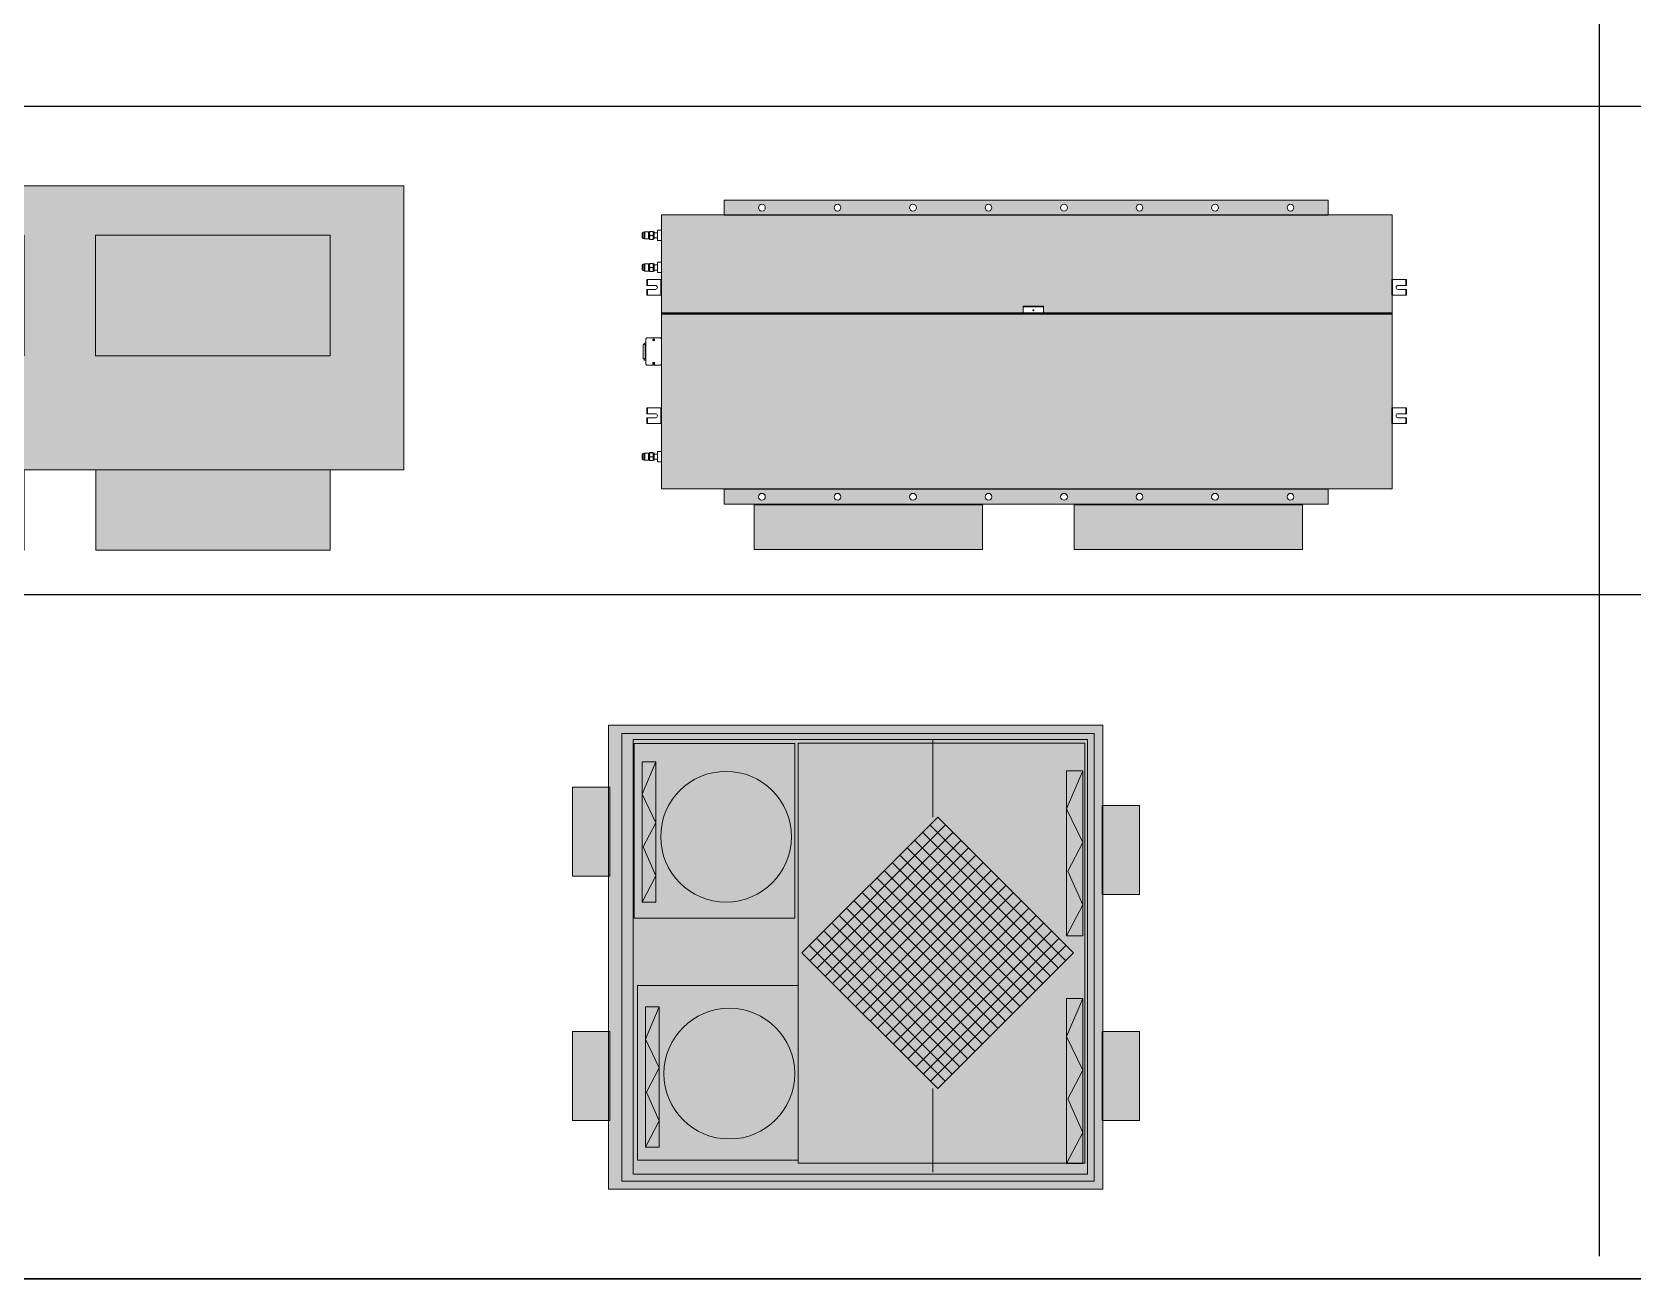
# Model space of a CAD drawing. Header units: metres. Extents: x -11 to 85, y -301 to 135.
# Drawn here: x 65.472 to 68.83, y 42.866 to 45.48 of the extents above; entities that cross this region are included whole.
import ezdxf

# ---------------------------------------------------------------- set-up
doc = ezdxf.new("R2010")
doc.units = ezdxf.units.M
doc.header["$LTSCALE"] = 0.036
for name, color, linetype, lineweight in [('axel', 170, 'Continuous', 0), ('fan enallaktis', 162, 'Continuous', 0), ('fan enallaktis hatch', 141, 'Continuous', 0), ('fan klima vrv kanalati', 170, 'Continuous', 0)]:
    doc.layers.add(name, color=color, linetype=linetype, lineweight=lineweight)
doc.layers.add('mihanologika text', color=20, linetype='Continuous')
doc.layers.add('SYMBOLA', color=160, linetype='Continuous')

# ---------------------------------------------------------------- blocks, each defined once
blk = doc.blocks.new('A$C5A126718')
at = {"layer": 'axel'}
for p, q in [((-0.0317, 0.0343), (-0.0317, 0.0321)), ((-0.0301, 0.0343), (-0.0317, 0.0343)), ((-0.0317, 0.0321), (-0.0317, 0.0236)), ((-0.0317, 0.0321), (-0.0301, 0.0321)), ((-0.0317, 0.0236), (-0.0301, 0.0236)), ((-0.0317, 0.0236), (-0.0317, 0.0214)), ((-0.0301, 0.0214), (-0.0317, 0.0214)), ((-0.0301, 0.0129), (-0.0317, 0.0129)), ((-0.0317, 0.0129), (-0.0317, 0.0107)), ((-0.0317, 0.0107), (-0.0301, 0.0107)), ((-0.0317, 0.0107), (-0.0317, 0.0021)), ((-0.0317, 0.0021), (-0.0301, 0.0021)), ((-0.0317, 0.0021), (-0.0317, 0)), ((-0.0301, 0), (-0.0317, 0)), ((-0.0012, 0.0343), (-0.0301, 0.0343)), ((-0.0301, 0.0343), (-0.0301, 0.0321)), ((-0.0301, 0.0321), (-0.0301, 0.0236)), ((-0.0301, 0.0236), (-0.0301, 0.0214)), ((-0.0301, 0.0214), (-0.0131, 0.0214)), ((-0.0301, 0.0129), (-0.0301, 0.0107)), ((-0.0131, 0.0129), (-0.0301, 0.0129)), ((-0.0301, 0.0107), (-0.0301, 0.0021)), ((-0.0301, 0.0021), (-0.0301, 0)), ((-0.0301, 0), (-0.0012, 0)), ((-0.0012, 0.0343), (0, 0.0343)), ((-0.0012, 0.0343), (-0.0012, 0.033)), ((-0.0012, 0.033), (-0.0012, 0.03)), ((-0.0012, 0.03), (-0.0012, 0.0271)), ((-0.0012, 0.0271), (0, 0.0271)), ((-0.0012, 0.027), (-0.0012, 0.0271)), ((-0.0012, 0.0073), (-0.0012, 0.027)), ((-0.0012, 0.0071), (-0.0012, 0.0073)), ((-0.0012, 0.0071), (0, 0.0071)), ((-0.0012, 0.0071), (-0.0012, 0.0043)), ((-0.0012, 0.0043), (-0.0012, 0.0013)), ((-0.0012, 0.0013), (-0.0012, 0)), ((-0.0012, 0), (0, 0)), ((0.0004, 0.0271), (0.0004, 0.0343)), ((0.0004, 0.0271), (0.0004, 0.0343)), ((0.0004, 0.0211), (0.0004, 0.0271)), ((0.0004, 0.0211), (0.0004, 0.0271)), ((0.0004, 0.0207), (0.0004, 0.0211)), ((0.0004, 0.0207), (0.0004, 0.0211)), ((0.0004, 0.0186), (0.0004, 0.0207)), ((0.0004, 0.0186), (0.0004, 0.0207)), ((0.0004, 0.0157), (0.0004, 0.0186)), ((0.0004, 0.0157), (0.0004, 0.0186)), ((0.0004, 0.0136), (0.0004, 0.0157)), ((0.0004, 0.0136), (0.0004, 0.0157)), ((0.0004, 0.0132), (0.0004, 0.0136)), ((0.0004, 0.0132), (0.0004, 0.0136)), ((0.0004, 0.0071), (0.0004, 0.0132)), ((0.0004, 0.0071), (0.0004, 0.0132)), ((0.0004, 0), (0.0004, 0.0071)), ((0.0004, 0), (0.0004, 0.0071))]:
    blk.add_line(p, q, dxfattribs=at)
blk.add_arc((-0.0131, 0.0171), 0.00429, 270, 90, dxfattribs=at)
blk = doc.blocks.new('A$C3A54651E')
at = {"layer": 'axel'}
for p, q in [((0.0091, 0.0228), (0, 0.0228)), ((0, 0.0228), (0, 0)), ((0.0091, 0), (0, 0)), ((0.0091, 0), (0.0091, 0.0228)), ((0.0091, 0.0171), (0.0162, 0.0171)), ((0.0091, 0.0057), (0.0162, 0.0057)), ((0.0162, 0.019), (0.0166, 0.0193)), ((0.0162, 0.0038), (0.0162, 0.019)), ((0.0162, 0.0038), (0.0166, 0.0035)), ((0.0166, 0.0035), (0.0166, 0.0193)), ((0.0166, 0.0193), (0.0184, 0.0193)), ((0.0166, 0.0035), (0.0184, 0.0035)), ((0.0184, 0.02), (0.0184, 0.0199)), ((0.0184, 0.02), (0.0184, 0.02)), ((0.0184, 0.0199), (0.0184, 0.0193)), ((0.0184, 0.0193), (0.0184, 0.0153)), ((0.0184, 0.0153), (0.0184, 0.0067)), ((0.0184, 0.0067), (0.0184, 0.0035)), ((0.0184, 0.0035), (0.0184, 0.0028)), ((0.0184, 0.0028), (0.0184, 0.0028)), ((0.0191, 0.0202), (0.0254, 0.0202)), ((0.0191, 0.0197), (0.0254, 0.0197)), ((0.0191, 0.0109), (0.0254, 0.0109)), ((0.0191, 0.0026), (0.0254, 0.0026)), ((0.0262, 0.0199), (0.0262, 0.02)), ((0.0262, 0.02), (0.0262, 0.02)), ((0.0262, 0.0182), (0.0262, 0.0199)), ((0.0262, 0.0153), (0.0262, 0.0182)), ((0.0262, 0.0182), (0.0284, 0.0182)), ((0.0262, 0.0067), (0.0262, 0.0153)), ((0.0262, 0.0046), (0.0262, 0.0067)), ((0.0262, 0.0028), (0.0262, 0.0046)), ((0.0262, 0.0046), (0.0284, 0.0046)), ((0.0262, 0.0028), (0.0262, 0.0028)), ((0.0284, 0.0193), (0.037, 0.0193)), ((0.0284, 0.0182), (0.0284, 0.0193)), ((0.0284, 0.0046), (0.0284, 0.0182)), ((0.0284, 0.0035), (0.0284, 0.0046)), ((0.0284, 0.0035), (0.037, 0.0035)), ((0.037, 0.0035), (0.037, 0.0193)), ((0.0373, 0.019), (0.037, 0.0193)), ((0.0373, 0.0037), (0.037, 0.0035)), ((0.0373, 0.0182), (0.0373, 0.019)), ((0.0373, 0.0046), (0.0373, 0.0182)), ((0.0373, 0.0182), (0.0403, 0.0182)), ((0.0373, 0.0037), (0.0373, 0.0046)), ((0.0373, 0.0046), (0.0403, 0.0046)), ((0.0403, 0.0046), (0.0403, 0.0182)), ((0.0423, 0.0162), (0.0403, 0.0182)), ((0.0423, 0.0066), (0.0403, 0.0046)), ((0.0423, 0.0066), (0.0423, 0.0162))]:
    blk.add_line(p, q, dxfattribs=at)
for points in [[(0.0191, 0.0202, 0.004311), (0.019, 0.0202, 0.005535), (0.0188, 0.0202, 0.007292), (0.0187, 0.0201, 0.009929), (0.0186, 0.0201), (0.0186, 0.0201, 0.019665), (0.0185, 0.02, 0.032685), (0.0184, 0.02, 0.060642), (0.0184, 0.02), (0.0184, 0.02)], [(0.0184, 0.0199, 0.159929), (0.0184, 0.0199, 0.090191), (0.0184, 0.0199, 0.0462), (0.0184, 0.0199, 0.02623), (0.0185, 0.0198), (0.0186, 0.0198, 0.013719), (0.0187, 0.0198, 0.009481), (0.0188, 0.0198, 0.006867), (0.0189, 0.0197, 0.005151), (0.0191, 0.0197)], [(0.0191, 0.0197, 0.015295), (0.0188, 0.0186, 0.017604), (0.0186, 0.0175), (0.0185, 0.0169, 0.02245), (0.0184, 0.0158), (0.0184, 0.0153)], [(0.0184, 0.0153, 0.023182), (0.0184, 0.0142, 0.022013), (0.0186, 0.0131), (0.0187, 0.0125, 0.017076), (0.0189, 0.0114), (0.0191, 0.0109)], [(0.0191, 0.0109, 0.016103), (0.0188, 0.0098, 0.018613), (0.0186, 0.0088), (0.0185, 0.0083, 0.023826), (0.0184, 0.0072), (0.0184, 0.0067)], [(0.0184, 0.0067, 0.024647), (0.0184, 0.0057, 0.023359), (0.0186, 0.0046), (0.0187, 0.0041, 0.018023), (0.0189, 0.0031), (0.0191, 0.0026)], [(0.0191, 0.0026, -0.004311), (0.019, 0.0026, -0.005535), (0.0188, 0.0026, -0.007292), (0.0187, 0.0027, -0.009929), (0.0186, 0.0027), (0.0186, 0.0027, -0.019665), (0.0185, 0.0027, -0.032685), (0.0184, 0.0028, -0.060642), (0.0184, 0.0028), (0.0184, 0.0028)], [(0.0262, 0.02, 0.102242), (0.0262, 0.02, 0.051435), (0.0261, 0.02, 0.028507), (0.0261, 0.0201, 0.01755), (0.026, 0.0201), (0.0259, 0.0201, 0.009159), (0.0258, 0.0201, 0.006785), (0.0257, 0.0202, 0.005184), (0.0255, 0.0202), (0.0254, 0.0202)], [(0.0254, 0.0197, 0.004812), (0.0256, 0.0197, 0.00636), (0.0258, 0.0198, 0.008685), (0.0259, 0.0198, 0.012384), (0.026, 0.0198), (0.0261, 0.0198, 0.023143), (0.0261, 0.0199, 0.039656), (0.0262, 0.0199, 0.07579), (0.0262, 0.0199, 0.144125), (0.0262, 0.0199)], [(0.0262, 0.0153, 0.023214), (0.0262, 0.0164, 0.02204), (0.026, 0.0175), (0.0259, 0.018, 0.017046), (0.0256, 0.0191), (0.0254, 0.0197)], [(0.0254, 0.0109, 0.01528), (0.0258, 0.012, 0.017585), (0.026, 0.013), (0.0261, 0.0136, 0.022468), (0.0262, 0.0147), (0.0262, 0.0153)], [(0.0262, 0.0067, 0.024685), (0.0262, 0.0078, 0.023392), (0.026, 0.0088), (0.0259, 0.0093, 0.017988), (0.0256, 0.0103), (0.0254, 0.0109)], [(0.0254, 0.0026, 0.016073), (0.0258, 0.0036, 0.018575), (0.026, 0.0046), (0.0261, 0.0052, 0.023861), (0.0262, 0.0062), (0.0262, 0.0067)], [(0.0262, 0.0028, -0.102242), (0.0262, 0.0028, -0.051435), (0.0261, 0.0028, -0.028507), (0.0261, 0.0027, -0.01755), (0.026, 0.0027), (0.0259, 0.0027, -0.009159), (0.0258, 0.0026, -0.006785), (0.0257, 0.0026, -0.005184), (0.0255, 0.0026), (0.0254, 0.0026)]]:
    blk.add_lwpolyline(points, format="xyb", dxfattribs=at)
blk = doc.blocks.new('A$C531E15D6')
at = {"layer": 'axel'}
for p, q in [((-0.0003, 0.0241), (-0.0003, -0.0359)), ((-0.0003, 0.0241), (0.0009, 0.0241)), ((-0.0003, 0.0134), (0, 0.0134)), ((-0.0003, 0.0113), (0, 0.0113)), ((-0.0003, 0.0066), (-0.0003, 0.0031)), ((-0.0003, 0.0066), (-0.0003, 0.0031)), ((0, 0.0059), (-0.0003, 0.0059)), ((-0.0003, 0.0031), (-0.0003, -0.0276)), ((0.0021, 0.0241), (0, 0.022)), ((0, 0.0059), (0, 0.022)), ((0, -0.0059), (0, 0.0059)), ((0, -0.0059), (0, 0.0059)), ((0.0012, 0.0241), (0.0009, 0.0241)), ((0.0012, 0.0241), (0.0009, 0.0241)), ((0.0012, 0.0241), (0.0021, 0.0241)), ((0.0021, 0.0241), (0.0321, 0.0241)), ((0.0021, 0.0241), (0.0321, 0.0241)), ((0.0321, 0.0241), (0.0343, 0.022)), ((0.0343, 0.022), (0.0343, 0.0134)), ((0.0343, 0.022), (0.0343, 0.0134)), ((0.0343, 0.0134), (0.0343, -0.0251)), ((0.0343, 0.0134), (0.0343, -0.0251)), ((0.038, 0.0127), (0.0343, 0.0128)), ((0.0347, 0.0056), (0.0343, 0.0056)), ((0.0347, 0.0056), (0.0347, -0.0059)), ((0.0357, 0.0099), (0.0357, 0.0045)), ((0.04, 0.0099), (0.0357, 0.0099)), ((0.0357, 0.0045), (0.0357, 0.0038)), ((0.0357, 0.0045), (0.0357, 0.0038)), ((0.0357, 0.0038), (0.0357, -0.0059)), ((0.0357, 0.0038), (0.0357, -0.0059)), ((0.038, 0.0127), (0.038, 0.0099)), ((0.04, 0.0099), (0.04, -0.0059)), ((0, -0.0176), (-0.0003, -0.0176)), ((-0.0003, -0.023), (0, -0.023)), ((-0.0003, -0.0251), (0, -0.0251)), ((-0.0003, -0.0276), (-0.0003, -0.0312)), ((-0.0003, -0.0276), (-0.0003, -0.0312)), ((0, -0.0176), (0, -0.0059)), ((0, -0.0176), (0, -0.0059)), ((0, -0.0337), (0, -0.0176)), ((0.0021, -0.0359), (0, -0.0337)), ((0.0343, -0.0337), (0.0321, -0.0359)), ((0.0347, -0.0173), (0.0343, -0.0173)), ((0.038, -0.0244), (0.0343, -0.0245)), ((0.0343, -0.0251), (0.0343, -0.0337)), ((0.0343, -0.0251), (0.0343, -0.0337)), ((0.0347, -0.0059), (0.0347, -0.0173)), ((0.0357, -0.0059), (0.0357, -0.0155)), ((0.0357, -0.0059), (0.0357, -0.0155)), ((0.0357, -0.0155), (0.0357, -0.0162)), ((0.0357, -0.0155), (0.0357, -0.0162)), ((0.0357, -0.0162), (0.0357, -0.0216)), ((0.04, -0.0216), (0.0357, -0.0216)), ((0.038, -0.0244), (0.038, -0.0216)), ((0.04, -0.0059), (0.04, -0.0216)), ((-0.0003, -0.0359), (0.0021, -0.0359)), ((0.0321, -0.0359), (0.0021, -0.0359)), ((0.0321, -0.0359), (0.0021, -0.0359))]:
    blk.add_line(p, q, dxfattribs=at)
for centre, radius in [((0.0171, 0.0199), 0.00214), ((0.0171, 0.0199), 0.00111), ((0.0171, -0.0316), 0.00214), ((0.0171, -0.0316), 0.00111)]:
    blk.add_circle(centre, radius, dxfattribs=at)
for centre, radius, start, end in [((0.0321, 0.022), 0.00214, 0, 90), ((0.0346, 0.0045), 0.00107, 0, 89.5416), ((0.0321, -0.0337), 0.00214, 270, 0), ((0.0346, -0.0162), 0.00107, 270.4584, 0)]:
    blk.add_arc(centre, radius, start, end, dxfattribs=at)
blk = doc.blocks.new('kanalati vrv')
at = {"layer": 'axel'}
h = blk.add_hatch(color=211, dxfattribs=at)
h.paths.add_polyline_path([(1068.2422, -83.982), (1068.2422, -84.0084), (1069.2982, -84.0084), (1069.2982, -83.982)])
h.paths.add_polyline_path([(1068.7042, -84.0011, -1), (1068.7042, -83.9893, -1)], flags=16)
h.paths.add_polyline_path([(1068.8362, -83.9893, -1), (1068.8362, -84.0011, -1)], flags=16)
h.paths.add_polyline_path([(1068.5722, -84.0011, -1), (1068.5722, -83.9893, -1)], flags=16)
h.paths.add_polyline_path([(1068.9682, -83.9893, -1), (1068.9682, -84.0011, -1)], flags=16)
h.paths.add_polyline_path([(1068.4402, -84.0011, -1), (1068.4402, -83.9893, -1)], flags=16)
h.paths.add_polyline_path([(1069.1002, -83.9893, -1), (1069.1002, -84.0011, -1)], flags=16)
h.paths.add_polyline_path([(1068.3082, -84.0011, -1), (1068.3082, -83.9893, -1)], flags=16)
h.paths.add_polyline_path([(1069.2322, -83.9893, -1), (1069.2322, -84.0011, -1)], flags=16)
for color, points in [(151, [(1068.1328, -84.0076), (1068.1328, -84.0345), (1068.1328, -84.0345), (1068.1328, -84.0527), (1068.1328, -84.0527), (1068.1328, -84.0905), (1068.1328, -84.0905), (1068.1328, -84.1087), (1068.1328, -84.1087), (1068.1328, -84.1208), (1068.1328, -84.1208), (1068.1328, -84.1265), (1068.1328, -84.1313), (1068.1328, -84.1316), (1068.1328, -84.1356), (1068.1328, -84.1425), (1068.1328, -84.1482), (1068.1328, -84.1482), (1068.1328, -84.1787), (1068.7649, -84.1787), (1068.7649, -84.167), (1068.8003, -84.167), (1068.8003, -84.1787), (1069.4098, -84.1787), (1069.4098, -84.1482), (1069.4092, -84.1482), (1069.4092, -84.1425), (1069.4092, -84.1376), (1069.4092, -84.1333), (1069.4092, -84.1313), (1069.4092, -84.1265), (1069.4092, -84.1208), (1069.4098, -84.1208), (1069.4098, -84.0076)]), (150, [(1069.4098, -84.4866), (1069.4098, -84.3724), (1069.4092, -84.3724), (1069.4092, -84.3667), (1069.4092, -84.3618), (1069.4092, -84.3615), (1069.4092, -84.3575), (1069.4092, -84.3507), (1069.4092, -84.345), (1069.4098, -84.345), (1069.4098, -84.1815), (1068.5259, -84.1815), (1068.1356, -84.1815), (1068.1356, -84.1815), (1068.1329, -84.1815), (1068.1329, -84.4866)]), (151, [(1068.6935, -84.5923), (1068.6935, -84.5146), (1068.2945, -84.5146), (1068.2945, -84.5923)]), (151, [(1068.854, -84.5146), (1068.854, -84.5923), (1069.2529, -84.5923), (1069.2529, -84.5146)])]:
    blk.add_hatch(color=color, dxfattribs=at).paths.add_polyline_path(points)
h = blk.add_hatch(color=211, dxfattribs=at)
h.paths.add_polyline_path([(1068.2422, -84.4871), (1068.2422, -84.5135), (1069.2982, -84.5135), (1069.2982, -84.4871)])
h.paths.add_polyline_path([(1068.7042, -84.5062, -1), (1068.7042, -84.4944, -1)], flags=16)
h.paths.add_polyline_path([(1068.8362, -84.4944, -1), (1068.8362, -84.5062, -1)], flags=16)
h.paths.add_polyline_path([(1068.5722, -84.5062, -1), (1068.5722, -84.4944, -1)], flags=16)
h.paths.add_polyline_path([(1068.9682, -84.4944, -1), (1068.9682, -84.5062, -1)], flags=16)
h.paths.add_polyline_path([(1068.4402, -84.5062, -1), (1068.4402, -84.4944, -1)], flags=16)
h.paths.add_polyline_path([(1069.1002, -84.4944, -1), (1069.1002, -84.5062, -1)], flags=16)
h.paths.add_polyline_path([(1068.3082, -84.5062, -1), (1068.3082, -84.4944, -1)], flags=16)
h.paths.add_polyline_path([(1069.2322, -84.4944, -1), (1069.2322, -84.5062, -1)], flags=16)
for p, q in [((1068.1328, -84.1787), (1068.5629, -84.1787)), ((1068.5613, -84.1787), (1069.4098, -84.1787)), ((1068.7649, -84.167), (1068.8003, -84.167)), ((1068.7649, -84.1787), (1068.7649, -84.167)), ((1068.8003, -84.1687), (1068.7649, -84.1687)), ((1068.7649, -84.1787), (1068.7649, -84.1799)), ((1068.8003, -84.167), (1068.8003, -84.1787)), ((1068.8003, -84.1787), (1068.8003, -84.1799)), ((1068.5259, -84.1799), (1068.1328, -84.1799)), ((1068.5259, -84.1802), (1068.1328, -84.1802)), ((1068.5259, -84.1815), (1068.1356, -84.1815)), ((1069.4098, -84.1799), (1068.524, -84.1799)), ((1069.4098, -84.1802), (1068.5259, -84.1802)), ((1069.4098, -84.1815), (1068.5259, -84.1815))]:
    blk.add_line(p, q, dxfattribs=at)
at = {"layer": 'axel', "linetype": 'Continuous'}
for points in [[(1069.2982, -83.982), (1068.2422, -83.982), (1068.2422, -84.0084), (1069.2982, -84.0084)], [(1069.2982, -84.4871), (1068.2422, -84.4871), (1068.2422, -84.5135), (1069.2982, -84.5135)]]:
    blk.add_lwpolyline(points, close=True, dxfattribs=at)
at = {"layer": 'axel'}
for points in [[(1069.4098, -84.0076), (1068.1328, -84.0076), (1068.1328, -84.1787), (1069.4098, -84.1787)], [(1069.4098, -84.4866), (1068.1328, -84.4866), (1068.1328, -84.0076), (1069.4098, -84.0076)], [(1069.4098, -84.4866), (1068.1329, -84.4866), (1068.1329, -84.1815), (1069.4098, -84.1815)]]:
    blk.add_lwpolyline(points, close=True, dxfattribs=at)
at = {"layer": 'axel', "linetype": 'Continuous'}
for centre in [(1068.3082, -83.9952), (1068.4402, -83.9952), (1068.5722, -83.9952), (1068.7042, -83.9952), (1068.8362, -83.9952), (1068.9682, -83.9952), (1069.1002, -83.9952), (1069.2322, -83.9952), (1068.3082, -84.5003), (1068.4402, -84.5003), (1068.5722, -84.5003), (1068.7042, -84.5003), (1068.8362, -84.5003), (1068.9682, -84.5003), (1069.1002, -84.5003), (1069.2322, -84.5003)]:
    blk.add_circle(centre, 0.00591, dxfattribs=at)
at = {"layer": 'axel'}
blk.add_circle((1068.7826, -84.1744), 0.000886, dxfattribs=at)
at = {"layer": 'fan klima vrv kanalati'}
for points in [[(1068.2945, -84.5146), (1068.6935, -84.5146), (1068.6935, -84.5923), (1068.2945, -84.5923)], [(1068.854, -84.5146), (1069.2529, -84.5146), (1069.2529, -84.5923), (1068.854, -84.5923)]]:
    blk.add_lwpolyline(points, close=True, dxfattribs=at)
for name, p, xscale, yscale, zscale in [('A$C3A54651E', (1068.1328, -84.0527), -0.8000000000029104, 0.7999999999992724, 0.799999999999983), ('A$C3A54651E', (1068.1328, -84.1087), -0.8000000000029104, 0.7999999999992724, 0.799999999999983), ('A$C5A126718', (1068.1325, -84.1482), 0.8000000000029104, 0.8000000000029104, 0.8000000000029104), ('A$C5A126718', (1069.4095, -84.1482), -0.8000000000029104, 0.7999999999992724, 0.799999999999983), ('A$C531E15D6', (1068.1326, -84.2419), -0.8000000000029104, 0.7999999999992724, 0.799999999999983), ('A$C3A54651E', (1068.1328, -84.4393), -0.8000000000029104, 0.7999999999992724, 0.799999999999983)]:
    blk.add_blockref(name, p, dxfattribs=dict(xscale=xscale, yscale=yscale, zscale=zscale))
at = {"rotation": 180}
for p, xscale, yscale, zscale in [((1068.1325, -84.345), -0.8000000000029104, 0.7999999999992724, 0.799999999999983), ((1069.4095, -84.345), 0.8000000000029104, 0.8000000000029104, 0.8000000000029104)]:
    blk.add_blockref('A$C5A126718', p, dxfattribs=dict(at, xscale=xscale, yscale=yscale, zscale=zscale))
blk = doc.blocks.new('vrv kanalati')
at = {"layer": 'fan klima vrv kanalati'}
for points in [[(1065.2664, -83.9329), (1066.7332, -83.9329), (1066.7332, -84.5281), (1065.2664, -84.5281)], [(1065.4446, -84.036), (1065.9366, -84.036), (1065.9366, -84.2894), (1065.4446, -84.2894)], [(1066.0867, -84.036), (1066.5787, -84.036), (1066.5787, -84.2894), (1066.0867, -84.2894)], [(1065.9369, -84.5281), (1065.4454, -84.5281), (1065.4454, -84.6967), (1065.9369, -84.6967)], [(1066.579, -84.5281), (1066.0875, -84.5281), (1066.0875, -84.6967), (1066.579, -84.6967)]]:
    blk.add_lwpolyline(points, close=True, dxfattribs=at)
blk = doc.blocks.new('vrv kanalati 1')
h = blk.add_hatch(color=150)
h.paths.add_polyline_path([(1066.7332, -84.5281), (1066.7332, -83.9329), (1065.2664, -83.9329), (1065.2664, -84.5281)])
h.paths.add_polyline_path([(1065.9366, -84.2894), (1065.4446, -84.2894), (1065.4446, -84.036), (1065.9366, -84.036)], flags=16)
h.paths.add_polyline_path([(1066.0867, -84.2894), (1066.0867, -84.036), (1066.5787, -84.036), (1066.5787, -84.2894)], flags=16)
at = {"layer": 'axel'}
for color, points in [(151, [(1065.4446, -84.036), (1065.4446, -84.2894), (1065.9366, -84.2894), (1065.9366, -84.036)]), (151, [(1066.5787, -84.2894), (1066.5787, -84.036), (1066.0867, -84.036), (1066.0867, -84.2894)]), (211, [(1065.9369, -84.6967), (1065.9369, -84.5281), (1065.4454, -84.5281), (1065.4454, -84.6967)]), (211, [(1066.0875, -84.5281), (1066.0875, -84.6967), (1066.579, -84.6967), (1066.579, -84.5281)])]:
    blk.add_hatch(color=color, dxfattribs=at).paths.add_polyline_path(points)
at = {"layer": 'fan klima vrv kanalati'}
blk.add_blockref('vrv kanalati', (0, 0), dxfattribs=at)
blk = doc.blocks.new('gY1_a36')
at = {"layer": 'SYMBOLA', "color": 0}
blk.add_solid([(0.15, 0.075), (0.15, -0.075), (0, 0)], dxfattribs=at)
blk = doc.blocks.new('gY1_a40')
at = {"layer": 'SYMBOLA'}
for points in [[(0.15, 0.075), (0.15, -0.075), (0, 0)], [(0.0099, 0), (0.3099, 0.075), (0.2849, 0)], [(0.3099, -0.075), (0.2849, 0), (0.0099, 0)]]:
    blk.add_solid(points, dxfattribs=at)
blk = doc.blocks.new('fan enallaktis')
at = {"layer": 'fan enallaktis hatch'}
for points in [[(-1.2878, 0.0641), (-0.0609, 0.0641), (-0.0609, 1.2155), (-1.2878, 1.2155), (-1.2878, 1.0449), (-1.2842, 1.0449), (-1.2842, 0.824), (-1.2878, 0.824)], [(-1.2878, 0.439), (-1.2842, 0.439), (-1.2842, 0.2181), (-1.2878, 0.2181), (-1.2878, 0.0641), (-0.0609, 0.0641), (-0.0609, 1.2155), (-1.2878, 1.2155)], [(-1.2878, 0.0641), (-0.0609, 0.0641), (-0.0609, 0.824), (-0.0627, 0.824), (-0.0627, 1.0449), (-0.0609, 1.0449), (-0.0609, 1.2155), (-1.2878, 1.2155)], [(-1.2878, 0.0641), (-0.0609, 0.0641), (-0.0609, 0.263), (-0.0627, 0.263), (-0.0627, 0.4839), (-0.0609, 0.4839), (-0.0609, 1.2155), (-1.2878, 1.2155)], [(-1.2878, 0.0641), (-0.0609, 0.0641), (-0.0609, 0.824), (-0.0627, 0.824), (-0.0627, 1.0449), (-0.0609, 1.0449), (-0.0609, 1.2155), (-1.2878, 1.2155)], [(-1.2878, 0.0641), (-0.0609, 0.0641), (-0.0609, 1.2155), (-1.2878, 1.2155), (-1.2878, 1.0449), (-1.2842, 1.0449), (-1.2842, 0.824), (-1.2878, 0.824)], [(-0.151, 0.8366), (-0.1107, 0.9204), (-0.1476, 0.9909), (-0.1107, 1.0748), (-0.1503, 1.1507), (-0.151, 1.1507)], [(-0.1107, 1.0748), (-0.1107, 1.1507), (-0.1503, 1.1507)], [(-1.1961, 0.8431), (-1.1619, 0.9144), (-1.1933, 0.9743), (-1.1619, 1.0456), (-1.1961, 1.1112)], [(-1.1619, 1.0456), (-1.1619, 1.1112), (-1.1961, 1.1112)], [(-0.8257, 0.9287, 1), (-1.1502, 0.9287, 1)], [(-0.1107, 1.0748), (-0.1476, 0.9909), (-0.1107, 0.9204)], [(-1.2878, 1.0449), (-1.377, 1.0449), (-1.377, 0.824), (-1.2878, 0.824)], [(-1.1933, 0.9743), (-1.1619, 0.9144), (-1.1619, 1.0456)], [(-0.0609, 0.824), (0.0301, 0.824), (0.0301, 1.0449), (-0.0609, 1.0449)], [(-1.1619, 0.9144), (-1.1961, 0.8431), (-1.1619, 0.7633)], [(-0.1107, 0.9204), (-0.151, 0.8366), (-0.1107, 0.7426)], [(-1.1961, 0.7633), (-1.1619, 0.7633), (-1.1961, 0.8431)], [(-0.151, 0.8366), (-0.151, 0.7426), (-0.1107, 0.7426)], [(-0.151, 0.2717), (-0.1107, 0.3556), (-0.1476, 0.426), (-0.1107, 0.5099), (-0.151, 0.5871)], [(-0.1107, 0.5871), (-0.151, 0.5871), (-0.1107, 0.5099)], [(-0.1107, 0.5099), (-0.1476, 0.426), (-0.1107, 0.3556)], [(-0.0609, 0.263), (0.0301, 0.263), (0.0301, 0.4839), (-0.0609, 0.4839)], [(-1.2878, 0.439), (-1.377, 0.439), (-1.377, 0.2181), (-1.2878, 0.2181)], [(-0.1107, 0.1778), (-0.1107, 0.3556), (-0.151, 0.2717)], [(-0.151, 0.1778), (-0.1107, 0.1778), (-0.151, 0.2717)]]:
    blk.add_hatch(color=256, dxfattribs=at).paths.add_polyline_path(points)
h = blk.add_hatch(color=256, dxfattribs=at)
h.paths.add_polyline_path([(-1.2878, 1.0449), (-1.2842, 1.0449), (-1.2842, 0.824), (-1.2878, 0.824), (-1.2878, 0.439), (-1.2842, 0.439), (-1.2842, 0.2181), (-1.2878, 0.2181), (-1.2878, 0.0641), (-0.0609, 0.0641), (-0.0609, 0.263), (-0.0627, 0.263), (-0.0627, 0.4839), (-0.0609, 0.4839), (-0.0609, 0.824), (-0.0627, 0.824), (-0.0627, 1.0449), (-0.0609, 1.0449), (-0.0609, 1.2155), (-1.2878, 1.2155)])
h.paths.add_polyline_path([(-1.2551, 0.0851), (-0.0819, 0.0851), (-0.0819, 1.1956), (-1.2551, 1.1956)], flags=16)
h.paths.add_polyline_path([(-1.2265, 1.178), (-0.0987, 1.178), (-0.0987, 0.0995), (-1.2265, 0.0995)], flags=0)
h.paths.add_polyline_path([(-1.2161, 1.1431), (-0.8172, 1.1431), (-0.8172, 1.1507), (-0.151, 1.1507), (-0.151, 1.1519), (-0.1058, 1.1519), (-0.1058, 0.1091), (-0.8172, 0.1091), (-0.8172, 0.7097), (-1.2161, 0.7097)], flags=0)
h.paths.add_polyline_path([(-1.1961, 1.1112), (-1.1619, 1.1112), (-1.1619, 0.7633), (-1.1961, 0.7633)], flags=0)
h.paths.add_polyline_path([(-0.8257, 0.9287, -1), (-1.1502, 0.9287, -1)], flags=0)
h.paths.add_polyline_path([(-1.0821, 1.0511), (-0.8379, 0.929), (-1.0821, 0.8069)], flags=0)
h.paths.add_polyline_path([(-1.2243, 0.5433), (-0.825, 0.5433), (-0.825, 0.1098), (-1.2243, 0.1098)], flags=0)
h.paths.add_polyline_path([(-1.2043, 0.5031), (-1.1701, 0.5031), (-1.1701, 0.1552), (-1.2043, 0.1552)], flags=0)
h.paths.add_polyline_path([(-0.8339, 0.3409, -1), (-1.1583, 0.3409, -1)], flags=0)
h.paths.add_polyline_path([(-0.4706, 0.966), (-0.1336, 0.629), (-0.4706, 0.292), (-0.8077, 0.629)], flags=0)
h.paths.add_polyline_path([(-0.7696, 0.6299), (-0.4704, 0.9291), (-0.1713, 0.6299), (-0.4704, 0.3308)], flags=0)
h.paths.add_polyline_path([(-0.7338, 0.6309), (-0.4704, 0.8942), (-0.2071, 0.6309), (-0.4704, 0.3676)], flags=0)
h.paths.add_polyline_path([(-0.6954, 0.6324), (-0.4704, 0.8574), (-0.2455, 0.6324), (-0.4704, 0.4075)], flags=0)
h.paths.add_polyline_path([(-0.657, 0.6309), (-0.4704, 0.8175), (-0.2838, 0.6309), (-0.4704, 0.4443)], flags=0)
h.paths.add_polyline_path([(-0.6204, 0.6307), (-0.4704, 0.7807), (-0.3205, 0.6307), (-0.4704, 0.4807)], flags=0)
h.paths.add_polyline_path([(-0.5838, 0.6309), (-0.4704, 0.7442), (-0.3571, 0.6309), (-0.4704, 0.5176)], flags=0)
h.paths.add_polyline_path([(-0.5454, 0.6324), (-0.4704, 0.7074), (-0.3955, 0.6324), (-0.4704, 0.5574)], flags=0)
h.paths.add_polyline_path([(-0.5071, 0.6309), (-0.4704, 0.6675), (-0.4338, 0.6309), (-0.4704, 0.5943)], flags=0)
h.paths.add_polyline_path([(-0.9019, 0.4626), (-0.9019, 0.2185), (-1.1461, 0.3405)], flags=0)
h.paths.add_polyline_path([(-0.151, 0.5871), (-0.1107, 0.5871), (-0.1107, 0.1778), (-0.151, 0.1778)], flags=0)
h = blk.add_hatch(color=256, dxfattribs=at)
h.paths.add_polyline_path([(-1.2161, 0.7097), (-1.2161, 1.1431), (-0.8172, 1.1431), (-0.8172, 1.1507), (-0.151, 1.1507), (-0.151, 1.1519), (-0.1107, 1.1519), (-0.1107, 1.1507), (-0.1058, 1.1507), (-0.1058, 0.1091), (-0.4829, 0.1091), (-0.4829, 0.0995), (-0.0987, 0.0995), (-0.0987, 1.178), (-1.2265, 1.178), (-1.2265, 0.0995), (-0.4829, 0.0995), (-0.4829, 0.1091), (-0.8172, 0.1091), (-0.8172, 0.7097)])
h.paths.add_polyline_path([(-0.825, 0.5433), (-0.825, 0.1098), (-1.2243, 0.1098), (-1.2243, 0.5433)], flags=16)
h.paths.add_polyline_path([(-1.1701, 0.5031), (-1.1701, 0.1552), (-1.2043, 0.1552), (-1.2043, 0.5031)], flags=0)
h.paths.add_polyline_path([(-0.8339, 0.3409, -1), (-1.1583, 0.3409, -1)], flags=0)
h.paths.add_polyline_path([(-0.9019, 0.4626), (-0.9019, 0.2185), (-1.1461, 0.3405)], flags=0)
h = blk.add_hatch(color=256, dxfattribs=at)
h.paths.add_polyline_path([(-0.8172, 0.1091), (-0.1058, 0.1091), (-0.1058, 1.1507), (-0.8168, 1.1507), (-0.8168, 0.7097), (-0.8172, 0.7097)])
h.paths.add_polyline_path([(-0.8257, 0.9287, 1), (-1.1502, 0.9287, 1)])
h.paths.add_polyline_path([(-0.8379, 0.929), (-1.0821, 0.8069), (-1.0821, 1.0511)], flags=16)
h.paths.add_polyline_path([(-1.1619, 1.1112), (-1.1619, 0.7633), (-1.1961, 0.7633), (-1.1961, 1.1112)])
h = blk.add_hatch(color=256, dxfattribs=at)
h.paths.add_polyline_path([(-0.8168, 1.1507), (-0.8168, 0.7097), (-0.8172, 0.7097), (-0.8172, 0.1091), (-0.1058, 0.1091), (-0.1058, 0.7426), (-0.151, 0.7426), (-0.151, 1.1507)])
h.paths.add_polyline_path([(-0.4706, 0.966), (-0.1336, 0.629), (-0.4706, 0.292), (-0.8077, 0.629)], flags=16)
h.paths.add_polyline_path([(-0.4704, 0.9291), (-0.1713, 0.6299), (-0.4704, 0.3308), (-0.7696, 0.6299)], flags=0)
h.paths.add_polyline_path([(-0.4704, 0.8942), (-0.2071, 0.6309), (-0.4704, 0.3676), (-0.7338, 0.6309)], flags=0)
h.paths.add_polyline_path([(-0.2455, 0.6324), (-0.4704, 0.4075), (-0.6954, 0.6324), (-0.4704, 0.8574)], flags=0)
h.paths.add_polyline_path([(-0.2838, 0.6309), (-0.4704, 0.4443), (-0.657, 0.6309), (-0.4704, 0.8175)], flags=0)
h.paths.add_polyline_path([(-0.3205, 0.6307), (-0.4704, 0.4807), (-0.6204, 0.6307), (-0.4704, 0.7807)], flags=0)
h.paths.add_polyline_path([(-0.3571, 0.6309), (-0.4704, 0.5176), (-0.5838, 0.6309), (-0.4704, 0.7442)], flags=0)
h.paths.add_polyline_path([(-0.3955, 0.6324), (-0.4704, 0.5574), (-0.5454, 0.6324), (-0.4704, 0.7074)], flags=0)
h.paths.add_polyline_path([(-0.4338, 0.6309), (-0.4704, 0.5943), (-0.5071, 0.6309), (-0.4704, 0.6675)], flags=0)
h.paths.add_polyline_path([(-0.151, 0.5871), (-0.1107, 0.5871), (-0.1107, 0.1778), (-0.151, 0.1778)], flags=16)
h = blk.add_hatch(color=256, dxfattribs=at)
h.paths.add_polyline_path([(-1.2243, 0.1098), (-0.825, 0.1098), (-0.825, 0.5433), (-1.2243, 0.5433)])
h.paths.add_polyline_path([(-0.8339, 0.3409, 1), (-1.1583, 0.3409, 1)], flags=16)
h.paths.add_polyline_path([(-1.1461, 0.3405), (-0.9019, 0.4626), (-0.9019, 0.2185)], flags=0)
at = {"layer": 'fan enallaktis'}
for p, q in [((-0.4829, 0.966), (-0.4829, 1.173)), ((-0.151, 1.1519), (-0.1107, 1.0748)), ((-1.1961, 1.1112), (-1.1619, 1.0456)), ((-0.1107, 1.0748), (-0.1476, 0.9909)), ((-1.1619, 1.0456), (-1.1933, 0.9743)), ((-1.1933, 0.9743), (-1.1619, 0.9144)), ((-0.1476, 0.9909), (-0.1107, 0.9204)), ((-1.1619, 0.9144), (-1.1961, 0.8431)), ((-0.7877, 0.6119), (-0.4516, 0.9479)), ((-0.7702, 0.5944), (-0.4342, 0.9305)), ((-0.5057, 0.9295), (-0.1697, 0.5934)), ((-0.4883, 0.947), (-0.1522, 0.6109)), ((-0.1107, 0.9204), (-0.151, 0.8366)), ((-0.7518, 0.576), (-0.4157, 0.9121)), ((-0.7319, 0.5561), (-0.3958, 0.8921)), ((-0.5441, 0.8912), (-0.208, 0.5551)), ((-0.5241, 0.9111), (-0.1881, 0.575)), ((-1.1961, 0.8431), (-1.1619, 0.7633)), ((-0.7135, 0.5376), (-0.3774, 0.8737)), ((-0.6953, 0.5194), (-0.3592, 0.8555)), ((-0.6768, 0.501), (-0.3408, 0.8371)), ((-0.5991, 0.8361), (-0.2631, 0.5)), ((-0.5807, 0.8545), (-0.2446, 0.5185)), ((-0.5625, 0.8727), (-0.2264, 0.5367)), ((-0.151, 0.8366), (-0.1107, 0.7426)), ((-0.6569, 0.4811), (-0.3208, 0.8171)), ((-0.6385, 0.4627), (-0.3024, 0.7987)), ((-0.6375, 0.7978), (-0.3014, 0.4617)), ((-0.6191, 0.8162), (-0.283, 0.4801)), ((-0.6741, 0.7611), (-0.338, 0.4251)), ((-0.6557, 0.7795), (-0.3196, 0.4435)), ((-0.6203, 0.4444), (-0.2842, 0.7805)), ((-0.6019, 0.426), (-0.2658, 0.7621)), ((-0.7125, 0.7228), (-0.3764, 0.3867)), ((-0.6941, 0.7412), (-0.358, 0.4051)), ((-0.5819, 0.4061), (-0.2458, 0.7422)), ((-0.5635, 0.3877), (-0.2274, 0.7237)), ((-0.7491, 0.6861), (-0.413, 0.3501)), ((-0.7307, 0.7046), (-0.3946, 0.3685)), ((-0.5453, 0.3695), (-0.2092, 0.7055)), ((-0.5269, 0.351), (-0.1908, 0.6871)), ((-0.7875, 0.6478), (-0.4514, 0.3117)), ((-0.7691, 0.6662), (-0.433, 0.3301)), ((-0.5069, 0.3311), (-0.1708, 0.6672)), ((-0.4885, 0.3127), (-0.1524, 0.6488)), ((-0.151, 0.5871), (-0.1107, 0.5099)), ((-1.2043, 0.5031), (-1.1701, 0.4376)), ((-0.1107, 0.5099), (-0.1476, 0.426)), ((-1.1701, 0.4376), (-1.2014, 0.3663)), ((-0.1476, 0.426), (-0.1107, 0.3556)), ((-1.2014, 0.3663), (-1.1701, 0.3064)), ((-0.1107, 0.3556), (-0.151, 0.2717)), ((-1.1701, 0.3064), (-1.2043, 0.2351)), ((-0.4829, 0.292), (-0.4829, 0.0996)), ((-0.151, 0.2717), (-0.1107, 0.1778)), ((-1.2043, 0.2351), (-1.1701, 0.1552))]:
    blk.add_line(p, q, dxfattribs=at)
for points in [[(-1.2878, 1.2155), (-0.0609, 1.2155), (-0.0609, 0.0641), (-1.2878, 0.0641)], [(-1.2551, 1.1956), (-0.0819, 1.1956), (-0.0819, 0.0851), (-1.2551, 0.0851)], [(-1.2265, 1.178), (-0.0987, 1.178), (-0.0987, 0.0995), (-1.2265, 0.0995)], [(-1.2161, 1.1431), (-0.8168, 1.1431), (-0.8168, 0.7097), (-1.2161, 0.7097)], [(-0.8172, 1.1507), (-0.1058, 1.1507), (-0.1058, 0.1091), (-0.8172, 0.1091)], [(-0.151, 1.1519), (-0.1107, 1.1519), (-0.1107, 0.7426), (-0.151, 0.7426)], [(-1.1961, 1.1112), (-1.1619, 1.1112), (-1.1619, 0.7633), (-1.1961, 0.7633)], [(-1.377, 1.0449), (-1.2842, 1.0449), (-1.2842, 0.824), (-1.377, 0.824)], [(-0.0627, 1.0449), (0.0301, 1.0449), (0.0301, 0.824), (-0.0627, 0.824)], [(-0.4706, 0.292), (-0.1336, 0.629), (-0.4706, 0.966), (-0.8077, 0.629)], [(-0.151, 0.5871), (-0.1107, 0.5871), (-0.1107, 0.1778), (-0.151, 0.1778)], [(-1.2243, 0.5433), (-0.825, 0.5433), (-0.825, 0.1098), (-1.2243, 0.1098)], [(-1.2043, 0.5031), (-1.1701, 0.5031), (-1.1701, 0.1552), (-1.2043, 0.1552)], [(-0.0627, 0.4839), (0.0301, 0.4839), (0.0301, 0.263), (-0.0627, 0.263)], [(-1.377, 0.439), (-1.2842, 0.439), (-1.2842, 0.2181), (-1.377, 0.2181)]]:
    blk.add_lwpolyline(points, close=True, dxfattribs=at)
for centre in [(-0.9879, 0.9287), (-0.9961, 0.3409)]:
    blk.add_circle(centre, 0.1622, dxfattribs=at)
at = {"layer": 'fan enallaktis', "xscale": 1.627830749999999, "yscale": 1.627830749999999, "zscale": 1.627830749999999, "rotation": 180}
blk.add_blockref('gY1_a36', (-0.8379, 0.9298), dxfattribs=at)
at = {"layer": 'fan enallaktis', "color": 240}
for p, xscale, yscale, zscale, rotation in [((-0.6305, 0.8287), 0.5471699999999997, 0.5471699999999997, 0.5471699999999997, 139.998246099921), ((-0.3247, 0.8385), 0.5471699999999998, 0.5471699999999998, 0.5471699999999998, 46.90418803826589), ((-0.7718, 0.3355), 0.5471699999999998, 0.5471699999999998, 0.5471699999999998, 41.27729920653211), ((-0.1746, 0.3136), 0.5471699999999999, 0.5471699999999999, 0.5471699999999999, 142.2600130889486)]:
    blk.add_blockref('gY1_a40', p, dxfattribs=dict(at, xscale=xscale, yscale=yscale, zscale=zscale, rotation=rotation))
at = {"layer": 'fan enallaktis', "xscale": 1.627830749999999, "yscale": 1.627830749999999, "zscale": 1.627830749999999}
blk.add_blockref('gY1_a36', (-1.1461, 0.3397), dxfattribs=at)

msp = doc.modelspace()

# ---------------------------------------------------------------- linework, layer by layer
at = {"layer": 'mihanologika text'}
for p, q in [((68.7593, 47.6672), (68.7593, 42.9136)), ((64.6176, 45.3249), (73.5743, 45.3249)), ((64.6176, 44.3007), (73.5743, 44.3007)), ((64.6176, 42.8656), (73.5743, 42.8656))]:
    msp.add_line(p, q, dxfattribs=at)
msp.add_lwpolyline([(64.6176, 48.2775), (73.5743, 48.2775), (73.5743, 42.8656), (64.6176, 42.8656)], close=True, dxfattribs=at)

# ---------------------------------------------------------------- block references
at = {"layer": 'axel', "color": 211}
msp.add_blockref('vrv kanalati 1', (-1000.4813, 129.0902), dxfattribs=at)
at = {"layer": 'axel', "color": 151, "xscale": 1.200000000000045, "yscale": 1.200000000000045, "zscale": 1.200000000000045}
msp.add_blockref('kanalati vrv', (-1214.9666, 145.906), dxfattribs=at)
at = {"layer": 'fan enallaktis', "xscale": -0.8449999999938882, "yscale": 0.845000000030268, "zscale": 0.8450000000000001, "rotation": 180}
msp.add_blockref('fan enallaktis', (67.7696, 44.0809), dxfattribs=at)

doc.saveas('drawing.dxf')
